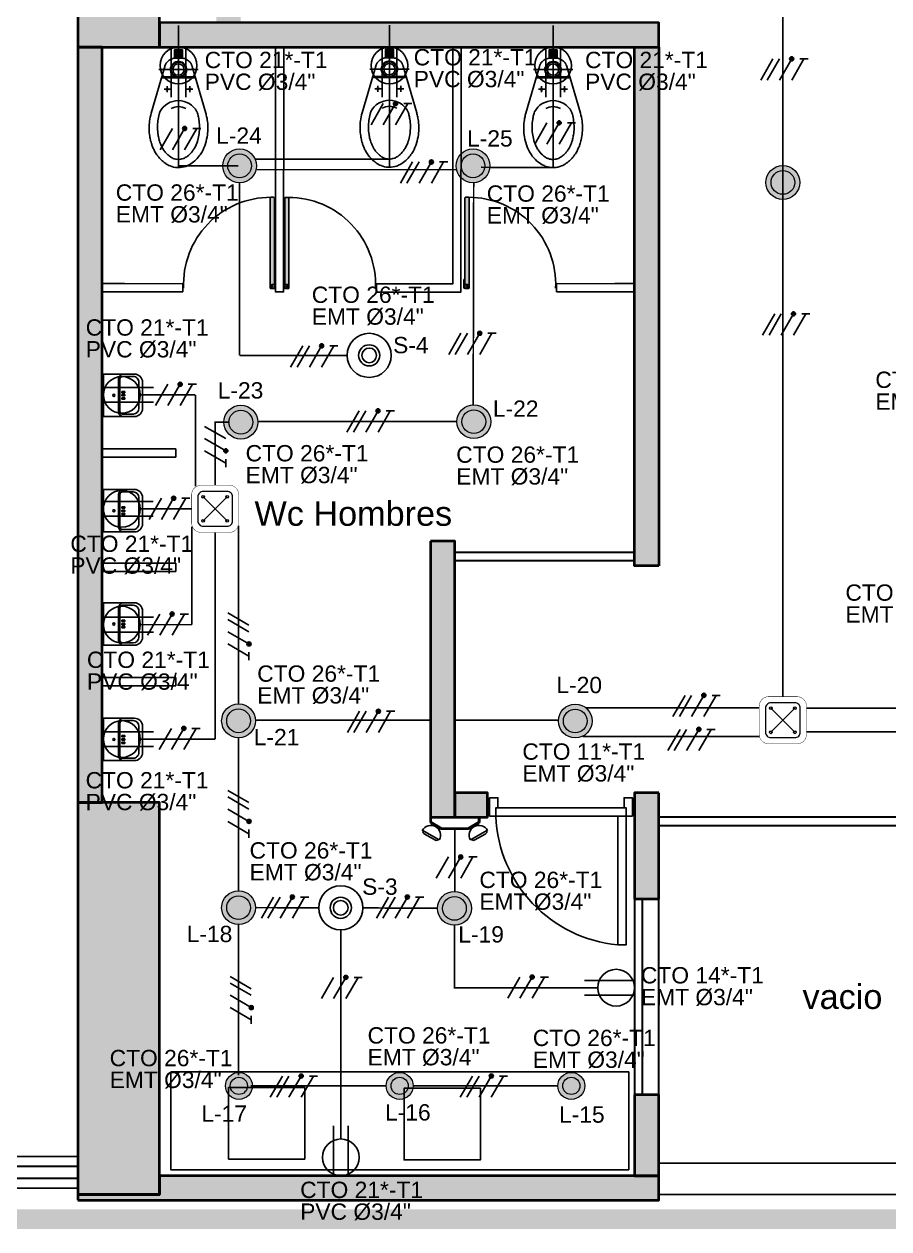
# Model space of a CAD drawing. Header units: metres. Extents: x -692 to 1029, y -233 to 3386.
# Drawn here: x 834.36 to 839.66, y 2474.88 to 2482.26 of the extents above; entities that cross this region are included whole.
import ezdxf
from ezdxf.enums import TextEntityAlignment as Align
from ezdxf.lldxf.tags import DXFTag

# ---------------------------------------------------------------- set-up
doc = ezdxf.new("R2010")
doc.units = ezdxf.units.M
doc.linetypes.add('HIDDEN', pattern=[9.525, 6.35, -3.175])
doc.linetypes.add('LÍNEAS_OCULTASX2', pattern=[0.75, 0.5, -0.25])
doc.layers.get('Defpoints').update_dxf_attribs({"color": 8})
for name, color, linetype in [('-ALAMBRADO', 7, 'Continuous'), ('-CN-GYD-ILUMINACION-EM', 1, 'Continuous'), ('-CN-GYD-TEXTOS', 7, 'Continuous'), ('AMOBLAMIENTO', 252, 'Continuous'), ('BYPASS', 7, 'Continuous'), ('CAJA DE PASO', 86, 'Continuous'), ('F-2', 253, 'Continuous'), ('GG_PISO 5', 8, 'Continuous'), ('LUMINARIA DE EMERGENCIA', 1, 'Continuous'), ('LUMINARIA LED CIRCULAR', 7, 'Continuous'), ('PLO_CORONA', 251, 'Continuous'), ('SENSOR MOVIMIENTO', 3, 'Continuous'), ('T', 1, 'Continuous')]:
    doc.layers.add(name, color=color, linetype=linetype)
for name, color, linetype, lineweight in [('-CN-GYD-TUBERIA PVC', 96, 'PVC_LINE', 25), ('-CN-GYD-TUBERÍA ILUMINACION', 5, 'Continuous', 18), ('-CN-GYD-TUBERÍA TOMACORRIENTE PVC', 86, 'Continuous', 18), ('_TEXTO', 7, 'Continuous', 9), ('Estructura', 250, 'Continuous', 40), ('TEXTOS', 250, 'Continuous', 20), ('Textos 1', 7, 'Continuous', 25), ('Vidrio', 253, 'Continuous', 30)]:
    doc.layers.add(name, color=color, linetype=linetype, lineweight=lineweight)
for name, color, linetype, true_color in [('A-HATCH CONCRETO', 7, 'Continuous', 0xa8a8a8), ('HACHTCOLUMNA', 7, 'Continuous', 0x5c5c5c), ('JCA_HATCH 254', 7, 'Continuous', 0xc4c4c4)]:
    doc.layers.add(name, color=color, linetype=linetype, true_color=true_color)
doc.layers.add('DIM-25', color=253, linetype='Continuous', plot=False)
doc.layers.add('Muro', color=7, linetype='Continuous', lineweight=40, true_color=0x2e2e2e)
doc.styles.add('GYD', font='arial.ttf', dxfattribs={"height": 2.5})
doc.styles.add('ROMAN', font='ROMANS', dxfattribs={"width": 1.2})
doc.styles.get("Standard").update_dxf_attribs({"font": 'arial.ttf'})
tags = doc.linetypes.add('EMT_LINE', pattern='A,0.5,-0.2,["EMT",Standard,S=0.1,R=0,X=-0.1,Y=-0.05],-0.25', length=0.95).pattern_tags.tags
tags[6] = DXFTag(74, 10)
tags = doc.linetypes.add('PVC_LINE', pattern='A,0.5,-0.2,["PVC",Standard,S=0.1,R=0,X=-0.1,Y=-0.05],-0.25', length=0.95).pattern_tags.tags
tags[6] = DXFTag(74, 10)

# ---------------------------------------------------------------- blocks, each defined once
blk = doc.blocks.new('t')
at = {"layer": 'T'}
for p, q in [((0.0063, 0.03), (0.2042, 0.03)), ((0.0063, -0.03), (0.2042, -0.03))]:
    blk.add_line(p, q, dxfattribs=at)
blk.add_circle((0.075, 0), 0.075, dxfattribs=at)
blk = doc.blocks.new('Caja de paso')
at = {"layer": '-CN-GYD-TUBERÍA TOMACORRIENTE PVC', "const_width": 0.00173}
blk.add_lwpolyline([(-0.1111, 0.0667), (-0.1111, -0.0667, 0.414214), (-0.0667, -0.1111), (0.0667, -0.1111, 0.414214), (0.1111, -0.0667), (0.1111, 0.0667, 0.414214), (0.0667, 0.1111), (-0.0667, 0.1111, 0.414214)], format="xyb", close=True, dxfattribs=at)
at = {"layer": '-CN-GYD-TUBERÍA TOMACORRIENTE PVC'}
blk.add_lwpolyline([(-0.0566, -0.0819), (0.0566, -0.0819, 0.414214), (0.0819, -0.0566), (0.0819, 0.0566, 0.414214), (0.0566, 0.0819), (-0.0566, 0.0819, 0.414214), (-0.0819, 0.0566), (-0.0819, -0.0566, 0.414214)], format="xyb", close=True, dxfattribs=at)
at = {"layer": '-CN-GYD-TUBERÍA TOMACORRIENTE PVC', "linetype": 'LÍNEAS_OCULTASX2'}
for points in [[(-0.0566, 0.0566), (0.0566, -0.0566)], [(0.0566, 0.0566), (-0.0566, -0.0566)]]:
    blk.add_lwpolyline(points, dxfattribs=at)
at = {"layer": '-CN-GYD-TUBERÍA TOMACORRIENTE PVC'}
for centre in [(-0.0566, 0.0566), (0.0566, 0.0566), (-0.0566, -0.0566), (0.0566, -0.0566)]:
    blk.add_circle(centre, 0.00665, dxfattribs=at)
blk = doc.blocks.new('2x')
at = {"layer": '-ALAMBRADO'}
h = blk.add_hatch(color=256, dxfattribs=at)
edge = h.paths.add_edge_path()
edge.add_arc((0.075, 0.13), 0.025, 0, 360)
for p, q in [((-0.075, 0.13), (-0.225, -0.13)), ((0.075, 0.13), (-0.075, -0.13)), ((0.225, 0.13), (0.075, -0.13))]:
    blk.add_line(p, q, dxfattribs=at)
blk.add_lwpolyline([(0.275, 0.13), (0.175, 0.13)], dxfattribs=at)
blk.add_circle((0.075, 0.13), 0.025, dxfattribs=at)
blk = doc.blocks.new('*U28')
at = {"layer": '-ALAMBRADO'}
blk.add_blockref('2x', (0, 0), dxfattribs=at)
blk = doc.blocks.new('3x')
at = {"layer": '-ALAMBRADO'}
h = blk.add_hatch(color=256, dxfattribs=at)
edge = h.paths.add_edge_path()
edge.add_arc((0.078, 0.13), 0.025, 0, 360)
for p, q in [((-0.152, 0.13), (-0.302, -0.13)), ((-0.072, 0.13), (-0.222, -0.13)), ((0.078, 0.13), (-0.072, -0.13)), ((0.228, 0.13), (0.078, -0.13))]:
    blk.add_line(p, q, dxfattribs=at)
blk.add_lwpolyline([(0.278, 0.13), (0.178, 0.13)], dxfattribs=at)
blk.add_circle((0.078, 0.13), 0.025, dxfattribs=at)
blk = doc.blocks.new('*U95')
at = {"layer": '-ALAMBRADO'}
blk.add_blockref('3x', (0, 0), dxfattribs=at)
blk = doc.blocks.new('OJO DE BUEY 12W')
at = {"layer": 'JCA_HATCH 254', "transparency": 33554687}
h = blk.add_hatch(color=256, dxfattribs=at)
h.dxf.hatch_style = 1
h.paths.add_polyline_path([(-103.7, 0, 1), (103.7, 0, 1)])
h.paths.add_polyline_path([(72.7, 0, -1), (-72.7, 0, -1)], flags=16)
at = {"layer": 'LUMINARIA LED CIRCULAR', "linetype": 'EMT_LINE', "lineweight": 5, "ltscale": 10}
h = blk.add_hatch(color=256, dxfattribs=at)
h.dxf.hatch_style = 1
h.set_gradient(color1=(147, 149, 152), color2=(248, 246, 176), name='SPHERICAL')
edge = h.paths.add_edge_path()
edge.add_arc((0, 0), 72.7, 0, 360)
at = {"layer": 'LUMINARIA LED CIRCULAR', "linetype": 'Continuous', "lineweight": 5, "ltscale": 10}
for radius in [103.7, 72.7]:
    blk.add_circle((0, 0), radius, dxfattribs=at)
blk = doc.blocks.new('Sensor 360º_')
at = {"layer": 'SENSOR MOVIMIENTO'}
for radius in [0.1126, 0.054, 0.0375]:
    blk.add_circle((0, 0), radius, dxfattribs=at)
blk = doc.blocks.new('*U29')
at = {"layer": '-ALAMBRADO'}
blk.add_blockref('3x', (0, 0), dxfattribs=at)
blk = doc.blocks.new('*U35')
at = {"layer": '-CN-GYD-ILUMINACION-EM', "ltscale": 0.3}
for p, q in [((-145, 270), (-200, 170)), ((-114, 285), (-197, 136)), ((-119, 277), (-119, 277)), ((-193, 144), (-193, 144)), ((-145, -270), (-200, -170)), ((-114, -285), (-197, -136)), ((-193, -144), (-193, -144)), ((-119, -277), (-119, -277))]:
    blk.add_line(p, q, dxfattribs=at)
at = {"layer": '-CN-GYD-ILUMINACION-EM'}
for p, q in [((0, 217), (-46, 217)), ((0, -217), (0, 217)), ((-104, 116), (-104, -116)), ((-94, 114), (-94, -114)), ((0, 207), (-40, 207)), ((-40, -207), (0, -207)), ((-46, -217), (0, -217))]:
    blk.add_line(p, q, dxfattribs=at)
for points in [[(-46, 217), (-104, 116)], [(-96, 130), (-110, 138)], [(-40, 207), (-94, 114)], [(-56, 199), (-70, 208)], [(-96, -130), (-110, -138)], [(-46, -217), (-104, -116)], [(-40, -207), (-94, -114)], [(-56, -199), (-70, -208)]]:
    blk.add_lwpolyline(points, dxfattribs=at)
at = {"layer": '-CN-GYD-ILUMINACION-EM', "ltscale": 0.3}
for centre, radius, start, end in [((-156, 211), 85.5, 240.9715, 60.9715), ((-128, 260), 19.1, 60.9715, 150.9715), ((-183, 161), 19.1, 150.9715, 240.9715), ((-183, -161), 19.1, 119.0285, 209.0285), ((-156, -211), 85.5, 299.0285, 119.0285), ((-128, -260), 19.1, 209.0285, 299.0285)]:
    blk.add_arc(centre, radius, start, end, dxfattribs=at)
at = {"layer": '-CN-GYD-TEXTOS', "style": 'GYD'}
blk.add_attdef('5', (-68, -406), '', height=125, rotation=90, dxfattribs=at)
blk = doc.blocks.new('A$Cd32da91f')
at = {"layer": '-CN-GYD-TUBERÍA ILUMINACION', "linetype": 'EMT_LINE', "lineweight": 5, "ltscale": 10}
h = blk.add_hatch(color=256, dxfattribs=at)
h.dxf.hatch_style = 1
h.set_gradient(color1=(248, 215, 49), color2=(248, 215, 49), name='INVSPHERICAL')
h.paths.add_polyline_path([(0.0875, -0.0302), (0.0971, -0.032), (0.1061, -0.0355), (0.1144, -0.0406), (0.1216, -0.0472), (0.1274, -0.0549), (0.1318, -0.0636), (0.1344, -0.073), (0.1353, -0.0827), (0.1344, -0.0923), (0.1318, -0.1017), (0.1274, -0.1104), (0.1216, -0.1181), (0.1144, -0.1247), (0.1061, -0.1298), (0.0971, -0.1333), (0.0875, -0.1351), (0.0778, -0.1351), (0.0682, -0.1333), (0.0592, -0.1298), (0.0509, -0.1247), (0.0437, -0.1181), (0.0379, -0.1104), (0.0336, -0.1017), (0.0309, -0.0923), (0.03, -0.0827), (0.0309, -0.073), (0.0336, -0.0636), (0.0379, -0.0549), (0.0437, -0.0472), (0.0509, -0.0406), (0.0592, -0.0355), (0.0682, -0.032), (0.0778, -0.0302)])
at = {"transparency": 33554687}
h = blk.add_hatch(color=256, dxfattribs=at)
h.dxf.hatch_style = 1
edge = h.paths.add_edge_path()
edge.add_ellipse((0.0827, -0.0827), major_axis=(0.0514, 0.0514), ratio=1, start_angle=0, end_angle=360)
edge.add_ellipse((0.0827, -0.0827), major_axis=(0.0584, 0.0584), ratio=1, start_angle=0, end_angle=360)
edge.add_ellipse((0.0827, -0.0827), major_axis=(0.0514, 0.0514), ratio=1, start_angle=0, end_angle=360)
edge.add_ellipse((0.0827, -0.0827), major_axis=(0.0584, 0.0584), ratio=1, start_angle=0, end_angle=360)
edge.add_ellipse((0.0827, -0.0827), major_axis=(0.0514, 0.0514), ratio=1, start_angle=0, end_angle=360)
edge.add_ellipse((0.0827, -0.0827), major_axis=(0.0584, 0.0584), ratio=1, start_angle=0, end_angle=360)
h = blk.add_hatch(dxfattribs=at)
h.set_pattern_fill('ANGLE', color=256)
h.set_pattern_definition([(0, (0, 0), (0, 6.985), [5.08, -1.905]), (90, (0, 0), (-6.985, 4e-16), [5.08, -1.905])])
edge = h.paths.add_edge_path()
edge.add_ellipse((0.0827, -0.0827), major_axis=(0.0584, 0.0584), ratio=1, start_angle=0, end_angle=360)
edge = h.paths.add_edge_path(flags=16)
edge.add_ellipse((0.0827, -0.0827), major_axis=(0.0372, 0.0372), ratio=1, start_angle=0, end_angle=360)
h = blk.add_hatch(color=256, dxfattribs=at)
h.dxf.hatch_style = 1
edge = h.paths.add_edge_path()
edge.add_ellipse((0.0827, -0.0827), major_axis=(0.0584, 0.0584), ratio=1, start_angle=0, end_angle=360)
edge = h.paths.add_edge_path(flags=16)
edge.add_ellipse((0.0827, -0.0827), major_axis=(0.0372, 0.0372), ratio=1, start_angle=0, end_angle=360)
at = {"layer": '-CN-GYD-TUBERÍA ILUMINACION', "linetype": 'Continuous', "ltscale": 10}
for major_axis in [(0.0584, 0.0584), (0.0372, 0.0372)]:
    blk.add_ellipse((0.0827, -0.0827), major_axis=major_axis, ratio=1, start_param=5.497787, end_param=11.780972, dxfattribs=at)
blk = doc.blocks.new('Est etapa 3 torre')
at = {"layer": 'HACHTCOLUMNA'}
h = blk.add_hatch(color=256, dxfattribs=at)
h.paths.add_polyline_path([(1123.5504, -5959.124), (1123.0504, -5959.124), (1123.0504, -5957.624), (1123.5504, -5957.624)])
h.paths.add_polyline_path([(1116.0504, -5959.124), (1115.5504, -5959.124), (1115.5504, -5957.624), (1116.0504, -5957.624)])
h.paths.add_polyline_path([(1139.548, -5959.124), (1139.048, -5959.124), (1139.048, -5957.624), (1139.548, -5957.624)])
h.paths.add_polyline_path([(1132.0504, -5959.124), (1131.5504, -5959.124), (1131.5504, -5957.624), (1132.0504, -5957.624)])
h.paths.add_polyline_path([(1140.048, -5967.6488), (1140.048, -5968.1488), (1138.548, -5968.1488), (1138.548, -5967.6488)])
h.paths.add_polyline_path([(1124.0504, -5967.6488), (1124.0504, -5968.1488), (1122.5504, -5968.1488), (1122.5504, -5967.6488)])
h.paths.add_polyline_path([(1131.0504, -5967.6488), (1131.0504, -5968.1488), (1132.5504, -5968.1488), (1132.5504, -5967.6488)])
h.paths.add_polyline_path([(1115.0504, -5967.6488), (1115.0504, -5968.1488), (1116.5504, -5968.1488), (1116.5504, -5967.6488)])
h.paths.add_polyline_path([(1140.048, -5975.6488), (1140.048, -5976.1488), (1138.548, -5976.1488), (1138.548, -5975.6488)])
h.paths.add_polyline_path([(1124.0504, -5975.6488), (1124.0504, -5976.1488), (1122.5504, -5976.1488), (1122.5504, -5975.6488)])
h.paths.add_polyline_path([(1131.0504, -5975.6488), (1131.0504, -5976.1488), (1132.5504, -5976.1488), (1132.5504, -5975.6488)])
h.paths.add_polyline_path([(1115.0504, -5975.6488), (1115.0504, -5976.1488), (1116.5504, -5976.1488), (1116.5504, -5975.6488)])
h.paths.add_polyline_path([(1140.048, -5985.7488), (1140.048, -5986.2488), (1138.548, -5986.2488), (1138.548, -5985.7488)])
h.paths.add_polyline_path([(1124.0504, -5985.7488), (1124.0504, -5986.2488), (1122.5504, -5986.2488), (1122.5504, -5985.7488)])
h.paths.add_polyline_path([(1131.0504, -5985.7488), (1131.0504, -5986.2488), (1132.5504, -5986.2488), (1132.5504, -5985.7488)])
h.paths.add_polyline_path([(1115.0504, -5985.7488), (1115.0504, -5986.2488), (1116.5504, -5986.2488), (1116.5504, -5985.7488)])
h.paths.add_polyline_path([(1140.048, -5993.7488), (1140.048, -5994.2488), (1138.548, -5994.2488), (1138.548, -5993.7488)])
h.paths.add_polyline_path([(1124.0504, -5993.7488), (1124.0504, -5994.2488), (1122.5504, -5994.2488), (1122.5504, -5993.7488)])
h.paths.add_polyline_path([(1131.0504, -5993.7488), (1131.0504, -5994.2488), (1132.5504, -5994.2488), (1132.5504, -5993.7488)])
h.paths.add_polyline_path([(1115.0504, -5993.7488), (1115.0504, -5994.2488), (1116.5504, -5994.2488), (1116.5504, -5993.7488)])
h.paths.add_polyline_path([(1132.0504, -6003.4264), (1131.5504, -6003.4264), (1131.5504, -6004.9218), (1132.0504, -6004.9218)])
h.paths.add_polyline_path([(1138.1528, -6003.4238), (1139.6528, -6003.4238), (1139.6528, -6003.9238), (1138.1528, -6003.9238)])
h.paths.add_polyline_path([(1116.0504, -6004.9241), (1116.0504, -6003.4241), (1115.5504, -6003.4241), (1115.5504, -6004.9241)])
h.paths.add_polyline_path([(1123.5504, -6004.9241), (1123.5504, -6003.4241), (1123.0504, -6003.4241), (1123.0504, -6004.9241)])
h.paths.add_polyline_path([(1139.048, -6011.9488), (1139.048, -6009.5488), (1139.548, -6009.5488), (1139.548, -6011.9488)])
h.paths.add_polyline_path([(1131.5504, -6009.5488), (1131.5504, -6011.9488), (1132.0504, -6011.9488), (1132.0504, -6009.5488)])
h.paths.add_polyline_path([(1123.0504, -6009.5488), (1123.0504, -6011.9488), (1123.5504, -6011.9488), (1123.5504, -6009.5488)])
h.paths.add_polyline_path([(1116.0504, -6009.5488), (1116.0504, -6011.9488), (1115.5504, -6011.9488), (1115.5504, -6009.5488)])
at = {"layer": 'Estructura'}
for points in [[(1123.5504, -6004.9241), (1123.5504, -6003.4241), (1123.0504, -6003.4241), (1123.0504, -6004.9241)], [(1123.0504, -6009.5488), (1123.0504, -6011.9488), (1123.5504, -6011.9488), (1123.5504, -6009.5488)]]:
    blk.add_lwpolyline(points, close=True, dxfattribs=at)
blk = doc.blocks.new('P8P1P161')
for p, q in [((-0.13, 0), (0.13, 0)), ((-0.13, 0), (-0.13, -0.1233)), ((0.13, 0), (0.13, -0.1233)), ((-0.13, -0.1233), (-0.13, -0.19)), ((-0.1149, -0.1163), (-0.1149, -0.1829)), ((-0.1, -0.0933), (0.1, -0.0933)), ((-0.1, -0.1014), (0.1, -0.1014)), ((-0.024, -0.1304), (-0.024, -0.1136)), ((-0.024, -0.1136), (-0.016, -0.1136)), ((-0.016, -0.1304), (-0.024, -0.1304)), ((-0.016, -0.1136), (-0.016, -0.1304)), ((-0.004, -0.1136), (0.004, -0.1136)), ((-0.004, -0.1304), (-0.004, -0.1136)), ((0.004, -0.1304), (-0.004, -0.1304)), ((0.004, -0.1136), (0.004, -0.1304)), ((0.016, -0.1304), (0.016, -0.1136)), ((0.016, -0.1136), (0.024, -0.1136)), ((0.024, -0.1304), (0.016, -0.1304)), ((0.024, -0.1136), (0.024, -0.1304)), ((0.1149, -0.1163), (0.1149, -0.1829)), ((0.13, -0.1233), (0.13, -0.19)), ((-0.08, -0.2178), (0.08, -0.2178)), ((-0.08, -0.24), (0.08, -0.24))]:
    blk.add_line(p, q)
blk.add_circle((0, -0.0641), 0.00632)
for centre, radius, start, end in [((-0.1, -0.1233), 0.03, 90, 180), ((-0.1, -0.1163), 0.0149, 90, 180), ((0.1, -0.1233), 0.03, 0, 90), ((0.1, -0.1163), 0.0149, 0, 90), ((-0.08, -0.19), 0.05, 180, 270), ((-0.08, -0.1829), 0.0349, 180, 270), ((0.08, -0.1829), 0.0349, 270, 0), ((0.08, -0.19), 0.05, 270, 0)]:
    blk.add_arc(centre, radius, start, end)
at = {"style": 'ROMAN', "width": 1.2}
for tag, flags, p in [('CODIN', 3, (0.0177, -0.6472)), ('CODIN0', 1, (-0.032, -0.9754))]:
    blk.add_attdef(tag, text='', height=0.21, dxfattribs=dict(at, flags=flags)).set_placement(p, align=Align.MIDDLE)
blk = doc.blocks.new('PUERTA BAÑOS')
at = {"layer": 'AMOBLAMIENTO'}
h = blk.add_hatch(color=255, dxfattribs=at)
edge = h.paths.add_edge_path()
edge.add_line((-0.0075, 0.0025), (-0.0075, -0.6278))
edge.add_arc((-0.0125, -0.6278), 0.005, -90, 0, ccw=False)
edge.add_line((-0.0125, -0.6328), (-0.0325, -0.6328))
edge.add_arc((-0.0325, -0.6278), 0.005, 180, 270, ccw=False)
edge.add_line((-0.0375, -0.6278), (-0.0375, -0.0025))
edge.add_arc((-0.0325, -0.0025), 0.005, 90, 180, ccw=False)
edge.add_line((-0.0325, 0.0025), (-0.0075, 0.0025))
for p, q in [((0, 0), (-0.005, 0)), ((0, -0.06), (0, 0)), ((-0.03, -0.005), (-0.03, -0.02)), ((-0.005, 0), (-0.025, 0)), ((-0.025, -0.025), (-0.005, -0.025)), ((-0.005, -0.025), (-0.005, 0)), ((-0.005, 0), (-0.005, -0.06)), ((-0.005, -0.06), (0, -0.06))]:
    blk.add_line(p, q, dxfattribs=at)
blk.add_lwpolyline([(-0.0075, 0.0025), (-0.0075, -0.6278, -0.414214), (-0.0125, -0.6328), (-0.0325, -0.6328, -0.414214), (-0.0375, -0.6278), (-0.0375, -0.0025, -0.414214), (-0.0325, 0.0025)], format="xyb", close=True, dxfattribs=at)
blk.add_circle((-0.0225, -0.0125), 0.0025, dxfattribs=at)
at = {"layer": 'AMOBLAMIENTO', "ltscale": 0.1}
blk.add_arc((-0.034, -0.0259), 0.6069, 177.54831, 270.14368, dxfattribs=at)
at = {"layer": 'AMOBLAMIENTO'}
for centre, start, end in [((-0.025, -0.005), 90, 180), ((-0.025, -0.02), 180, 270)]:
    blk.add_arc(centre, 0.005, start, end, dxfattribs=at)
blk = doc.blocks.new('INODORO')
at = {"layer": 'AMOBLAMIENTO'}
blk.add_hatch(color=255, dxfattribs=at).paths.add_polyline_path([(0.025, 0.05), (-0.025, 0.05), (-0.025, 0), (0.025, 0)])
at = {"layer": 'AMOBLAMIENTO', "extrusion": (-1.55665e-06, -4.47371e-06, 1)}
for p, q in [((-0.0513, 0.24, 13.5017), (-0.0887, 0.24, 13.5017)), ((-0.07, 0.2213, 13.5017), (-0.07, 0.2587, 13.5017)), ((0.0513, 0.24, 13.5017), (0.0887, 0.24, 13.5017)), ((0.07, 0.2213, 13.5017), (0.07, 0.2587, 13.5017)), ((0.103, 0.17, 13.5017), (-0.103, 0.17, 13.5017)), ((-0.0237, 0.164, 13.5017), (-0.1013, 0.164, 13.5017)), ((0.1013, 0.164, 13.5017), (0.0237, 0.164, 13.5017))]:
    blk.add_line(p, q, dxfattribs=at)
at = {"layer": 'AMOBLAMIENTO', "extrusion": (-1.55665e-06, -4.47371e-06, 1), "flags": 128}
for points, elevation in [([(0.1671, 0.3875), (0.0841, 0.1015, -0.016701), (0.0827, 0.097, -0.022806), (0.0804, 0.0911, -0.021821), (0.0776, 0.0856, -0.034751), (0.0723, 0.0775, -0.036571), (0.0655, 0.0699, -0.043988), (0.056, 0.0621, -0.052185), (0.0431, 0.0552, -0.082496), (0.0207, 0.0501, -0.014668), (0.0166, 0.05), (-0.0166, 0.05, -0.083909), (-0.0396, 0.0539, -0.098699), (-0.0632, 0.0678, -0.082496), (-0.0776, 0.0856, -0.052185), (-0.0834, 0.099, -0.009147), (-0.0841, 0.1015), (-0.1671, 0.3875, -0.038438), (-0.1773, 0.4362, -0.03221), (-0.18, 0.4779, -0.004356), (-0.18, 0.4836, -0.034754), (-0.176, 0.5285, -0.021818), (-0.1704, 0.5562, -0.013779), (-0.1656, 0.5734, -0.009024), (-0.1628, 0.582, -0.022804), (-0.1543, 0.6032, -0.021821), (-0.1445, 0.6227, -0.031515), (-0.1273, 0.6491, -0.003233), (-0.1258, 0.6511, -0.036571), (-0.1069, 0.6723, -0.043988), (-0.0805, 0.6939, -0.02205), (-0.0659, 0.7029, -0.030103), (-0.0513, 0.7099, -0.082496), (-0.0079, 0.7198, -0.014666), (0, 0.72, -0.083908), (0.0445, 0.7125, -0.043384), (0.0659, 0.7029, -0.055079), (0.1007, 0.6781, -0.050815), (0.1273, 0.6491, -0.03155), (0.1445, 0.6226, -0.052186), (0.1652, 0.5748, -0.001468), (0.1656, 0.5734, -0.042516), (0.1773, 0.5196, -0.03221), (0.18, 0.4779, -0.004357), (0.18, 0.4723, -0.034752), (0.176, 0.4274, -0.02182), (0.1704, 0.3996, -0.009707), (0.1671, 0.3875)], 13.5018), ([(0, 0.6701, 0.014666), (-0.005, 0.6699, 0.082496), (-0.0324, 0.6637, 0.044795), (-0.046, 0.6567, 0.007375), (-0.0496, 0.6542, 0.043988), (-0.0699, 0.6377, 0.036571), (-0.0844, 0.6214, 0.018877), (-0.0909, 0.6122, 0.015864), (-0.0979, 0.6006, 0.021821), (-0.1063, 0.584, 0.022804), (-0.1136, 0.5659, 0.01791), (-0.1181, 0.5512, 0.004894), (-0.1196, 0.5455, 0.021818), (-0.1248, 0.5196, 0.034754), (-0.1285, 0.4778, 0.004356), (-0.1285, 0.4725, 0.03221), (-0.126, 0.4336, 0.03362), (-0.1181, 0.3937, 0.010353), (-0.1156, 0.3852, 0.008488), (-0.1133, 0.3783)], 13.5017), ([(0.1134, 0.3783, 0.000935), (0.1136, 0.3791, 0.017908), (0.1181, 0.3937, 0.004894), (0.1196, 0.3995, 0.02182), (0.1249, 0.4253, 0.034752), (0.1285, 0.4672, 0.004357), (0.1286, 0.4725, 0.03221), (0.1261, 0.5114, 0.033619), (0.1181, 0.5512, 0.010353), (0.1157, 0.5597, 0.052186), (0.098, 0.6006, 0.015899), (0.0909, 0.6122, 0.066511), (0.0652, 0.6422, 0.040373), (0.046, 0.6567, 0.058094), (0.0282, 0.6653, 0.083908), (0, 0.6701)], 13.5017)]:
    blk.add_lwpolyline(points, format="xyb", dxfattribs=dict(at, elevation=elevation))
at = {"layer": 'AMOBLAMIENTO', "linetype": 'HIDDEN', "ltscale": 0.25, "extrusion": (-1.55665e-06, -4.47371e-06, 1), "elevation": 13.5017}
for points in [[(0, -0.1499), (0, 0.7201)], [(-0.12, 0.1201), (0.12, 0.1201)]]:
    blk.add_lwpolyline(points, dxfattribs=at)
at = {"layer": 'AMOBLAMIENTO', "extrusion": (-1.55665e-06, -4.47371e-06, 1), "elevation": 13.5017}
blk.add_lwpolyline([(0.025, 0.0501), (-0.025, 0.0501), (-0.025, 0.0001), (0.025, 0.0001)], close=True, dxfattribs=at)
at = {"layer": 'AMOBLAMIENTO', "extrusion": (-1.55665e-06, -4.47371e-06, 1)}
for major_axis, start_param, end_param in [((0.1211, -0.0421), 3.962815, 6.131668), ((0.0863, -0.03), 4.528683, 5.5658)]:
    blk.add_ellipse((0, 0.4382, 13.5017), major_axis=major_axis, ratio=1, start_param=start_param, end_param=end_param, dxfattribs=at)
for centre, major_axis in [((-0.07, 0.24, 13.5017), (0.00567, -0.00197)), ((0.07, 0.24, 13.5017), (0.00567, -0.00197)), ((0, 0.12, 13.5017), (0.0472, -0.0164)), ((0, 0.12, 13.5017), (0.0425, -0.0148)), ((0, 0.12, 13.5017), (0.0331, -0.0115))]:
    blk.add_ellipse(centre, major_axis=major_axis, ratio=1, dxfattribs=at)
blk = doc.blocks.new('A$Ca93938d3')
at = {"layer": 'A-HATCH CONCRETO', "ltscale": 0.03}
h = blk.add_hatch(color=256, dxfattribs=at)
h.dxf.hatch_style = 1
h.paths.add_polyline_path([(11.7936, 8.6748), (11.7936, 8.5248), (12.1418, 8.5248), (12.1418, 8.6748)])
h.paths.add_polyline_path([(12.1418, 8.6748), (12.2918, 8.6748), (12.2918, 7.3238), (12.1418, 7.3238)])
h.paths.add_polyline_path([(14.8533, 7.1738), (14.8533, 7.3238), (11.7936, 7.3242), (11.7936, 7.1741)])
h.paths.add_polyline_path([(11.4436, 2.5501), (11.4436, 7.1748), (11.2936, 7.1748), (11.2936, 2.9155), (11.2936, 2.5501)])
h.paths.add_polyline_path([(14.8532, 3.9994), (14.7032, 3.9994), (14.7032, 7.1738), (14.8532, 7.1738)])
h.paths.add_polyline_path([(13.453, 4.1494), (13.4532, 2.4598), (13.8032, 2.4599), (13.8032, 2.6102), (13.6041, 2.6099), (13.603, 4.1494)])
h.paths.add_polyline_path([(14.8532, 2.6101), (14.7032, 2.6101), (14.7032, 1.9603), (14.8532, 1.9603)])
h.paths.add_polyline_path([(14.7032, 2.4598), (14.7032, 2.46), (14.7032, 2.6101), (14.7032, 2.6098)], flags=16)
h.paths.add_polyline_path([(11.2936, 0.1154), (14.8533, 0.1154), (14.8533, 0.2654), (11.7936, 0.2654), (11.7936, 0.15), (11.2936, 0.15)])
h.paths.add_polyline_path([(14.7032, 0.7603), (14.7032, 0.2654), (14.8533, 0.2654), (14.8533, 0.7603)])
h.paths.add_polyline_path([(18.169, 2.6101), (18.169, 2.4601), (17.6025, 2.4601), (17.6025, 0.0954), (17.4525, 0.0954), (17.4525, 2.6101)])
h.paths.add_polyline_path([(20.7214, 2.6101), (20.7214, 2.4601), (20.2936, 2.4601), (20.2936, 2.55), (19.7936, 2.55), (19.7936, 2.4601), (19.369, 2.4601), (19.369, 2.6101)])
h.paths.add_polyline_path([(17.6025, 0.0954), (24.6451, 0.0954), (24.6451, 0.2481), (17.6025, 0.2481)])
h.paths.add_polyline_path([(22.9205, 2.61), (22.9205, 2.46), (21.9214, 2.46), (21.9214, 2.61)])
h.paths.add_polyline_path([(22.3459, 0.2481), (22.496, 0.2481), (22.496, 2.46), (22.346, 2.46), (22.346, 2.462), (22.3459, 0.2481), (22.3459, 0.2481)])
h.paths.add_polyline_path([(24.1205, 2.61), (24.1205, 2.46), (24.6451, 2.46), (24.6451, 0.0954), (24.7952, 0.0954), (24.7952, 2.61)])
h.paths.add_polyline_path([(27.7912, 0.25), (31.5924, 0.25), (31.5924, 0.1), (27.7912, 0.0999)])
h.paths.add_polyline_path([(27.2411, 0.1), (27.2411, 2.55), (27.2912, 2.55), (27.2912, 0.15), (27.7912, 0.15), (27.7912, 0.1)])
h.paths.add_polyline_path([(31.0265, 1.7536), (31.0265, 0.25), (30.8764, 0.25), (30.8764, 1.7536)])
h.paths.add_polyline_path([(31.0265, 1.7536), (31.4423, 1.7537), (31.4423, 1.6036), (31.0265, 1.6036)])
h.paths.add_polyline_path([(31.5924, 1.7537), (31.5924, 0.25), (31.4424, 0.25), (31.4423, 1.7537)])
h.paths.add_polyline_path([(28.2906, 4.069), (31.4423, 4.0695), (31.4423, 3.9195), (28.2906, 3.919)])
h.paths.add_polyline_path([(28.8996, 5.0092), (28.8996, 4.0695), (29.0497, 4.0695), (29.0497, 5.0092)])
h.paths.add_polyline_path([(27.2397, 6.1716), (27.2411, 2.55), (27.3912, 2.55), (27.3898, 6.1716)])
h.paths.add_polyline_path([(27.3906, 4.0694), (27.3906, 4.0694), (27.3906, 3.9194), (27.3906, 3.9193)], flags=17)
h.paths.add_polyline_path([(28.8996, 6.1616), (31.4423, 6.1616), (31.4423, 6.0116), (28.8996, 6.0115)])
h.paths.add_polyline_path([(31.5924, 6.1616), (31.5924, 4.9583), (31.4424, 4.9583), (31.4423, 6.1616)])
h.paths.add_polyline_path([(28.8996, 9.9285), (28.8996, 8.3691), (29.0497, 8.3691), (29.0496, 9.9285)])
h.paths.add_polyline_path([(30.9949, 9.9263), (28.8996, 9.9301), (28.8996, 10.0802), (30.9957, 10.0761)])
h.paths.add_polyline_path([(31.2123, 11.5245), (22.7445, 11.5245), (22.7445, 11.3745), (31.2123, 11.3745)])
h.paths.add_polyline_path([(22.7445, 8.6738), (22.7449, 11.3745), (22.8949, 11.3745), (22.8945, 8.6738)])
at = {"layer": 'AMOBLAMIENTO'}
for points in [[(12.5552, 7.1738), (12.5542, 5.6759), (12.5041, 5.6759), (12.5041, 5.7259), (12.5041, 5.7259), (12.5051, 7.1738)], [(13.6417, 7.1738), (13.6407, 5.6753), (13.1224, 5.6753), (13.1224, 5.7253), (13.5906, 5.7253), (13.5916, 7.1738)], [(11.936, 5.6759), (11.4436, 5.6769), (11.4436, 5.7269), (11.5791, 5.7269), (11.5791, 5.7269), (11.936, 5.7259)], [(14.2262, 5.6759), (14.7032, 5.6769), (14.7032, 5.7269), (14.5831, 5.7269), (14.5831, 5.7269), (14.2262, 5.7259)], [(11.8935, 4.7147), (11.8935, 4.6647), (11.4435, 4.6647), (11.4435, 4.7147)], [(11.8935, 4.0147), (11.8935, 3.9647), (11.4435, 3.9647), (11.4435, 4.0147)], [(11.8935, 3.2647), (11.8935, 3.3147), (11.4435, 3.3147), (11.4435, 3.2647)], [(14.6679, 0.3011), (11.8637, 0.3011), (11.8637, 0.9011), (14.6679, 0.9011)], [(12.6837, 0.8059), (12.6837, 0.368), (12.2166, 0.368), (12.2166, 0.8059)], [(13.7595, 0.8007), (13.7595, 0.3629), (13.2924, 0.3629), (13.2924, 0.8007)]]:
    blk.add_lwpolyline(points, close=True, dxfattribs=at)
at = {"layer": 'Defpoints', "ltscale": 5, "const_width": 0.1199}
blk.add_lwpolyline([(0, 54.475), (31.5924, 54.475), (31.5924, 0), (0, 0)], close=True, dxfattribs=at)
at = {"layer": 'DIM-25'}
blk.add_lwpolyline([(14.6018, 2.4669), (14.6525, 2.4669), (14.6525, 1.6794), (14.6018, 1.6794)], close=True, dxfattribs=at)
blk.add_arc((14.6769, 2.4996), 0.8236, 182.27406, 264.77034, dxfattribs=at)
at = {"layer": 'F-2'}
for points in [[(13.8032, 2.4796), (13.8159, 2.4796), (13.8159, 2.5667), (13.8032, 2.5667)], [(13.8666, 2.5176), (13.8666, 2.5794), (13.8159, 2.5794), (13.8159, 2.4669), (13.8539, 2.4669), (13.8539, 2.5176), (13.8666, 2.5176)], [(14.6398, 2.5176), (14.6398, 2.5794), (14.6905, 2.5794), (14.6905, 2.4669), (14.6525, 2.4669), (14.6525, 2.5176), (14.6398, 2.5176)], [(14.7032, 2.5667), (14.6905, 2.5667), (14.6905, 2.4796), (14.7032, 2.4796)]]:
    blk.add_lwpolyline(points, dxfattribs=at)
for points in [[(14.6525, 2.5176), (14.6525, 2.4669), (13.8539, 2.4669), (13.8539, 2.5176)], [(11.2936, 0.1904), (11.2936, 0.3833), (4.2933, 0.3833), (4.2933, 0.1904)], [(17.4525, 0.15), (17.4525, 0.3429), (14.8533, 0.3429), (14.8533, 0.15)]]:
    blk.add_lwpolyline(points, close=True, dxfattribs=at)
at = {"layer": 'Muro'}
for points in [[(14.8533, 7.1738), (14.8533, 7.3238), (11.7936, 7.3242), (11.7936, 7.1741)], [(11.4436, 2.5501), (11.4436, 7.1748), (11.2936, 7.1748), (11.2936, 2.9155), (11.2936, 2.9155), (11.2936, 2.9155), (11.2936, 2.5501), (11.2936, 2.5501)], [(14.8532, 3.9994), (14.7032, 3.9994), (14.7032, 7.1738), (14.8532, 7.1738)], [(13.453, 4.1494), (13.4532, 2.4598), (13.6032, 2.4598), (13.603, 4.1494)], [(13.6032, 2.4598), (13.8032, 2.46), (13.8032, 2.6101), (13.6032, 2.6099)], [(14.8532, 2.6101), (14.7032, 2.6101), (14.7032, 1.9603), (14.8532, 1.9603)], [(14.7032, 0.7603), (14.7032, 0.2654), (14.8533, 0.2654), (14.8533, 0.7603)], [(11.2936, 0.1154), (14.8533, 0.1154), (14.8533, 0.2654), (11.7936, 0.2654), (11.7936, 0.15), (11.2936, 0.15)]]:
    blk.add_lwpolyline(points, close=True, dxfattribs=at)
at = {"layer": 'Vidrio'}
for points in [[(14.7032, 4.0312), (14.7032, 4.0812), (13.603, 4.0812), (13.603, 4.0312)], [(17.4525, 2.41), (17.4525, 2.46), (14.8533, 2.46), (14.8533, 2.41)], [(14.8533, 1.9603), (14.7032, 1.9603), (14.7032, 0.7603), (14.8533, 0.7603)], [(14.7532, 1.9603), (14.7032, 1.9603), (14.7032, 0.7603), (14.7532, 0.7603)], [(4.2933, 0.3243), (11.2936, 0.3243), (11.2936, 0.2494), (4.2933, 0.2494)]]:
    blk.add_lwpolyline(points, close=True, dxfattribs=at)
at = {"layer": 'AMOBLAMIENTO', "extrusion": (0, 0, -1), "zscale": -1, "rotation": 180.0000163624754}
for p in [(-11.9102, 7.1569, 13.5017), (-13.2023, 7.1589, 13.5017)]:
    blk.add_blockref('INODORO', p, dxfattribs=at)
at = {"layer": 'AMOBLAMIENTO', "extrusion": (0, 0, -1), "xscale": -1, "zscale": -1, "rotation": 179.9999836375244}
blk.add_blockref('INODORO', (-14.2048, 7.1568, 13.5017), dxfattribs=at)
at = {"layer": 'AMOBLAMIENTO', "linetype": 'HIDDEN', "ltscale": 0.0003, "yscale": 0.8784798838123716, "zscale": 0.8784798838123716}
for p, xscale, rotation in [((12.5041, 5.6991), -0.8784798838123716, 179.9996933002925), ((12.5542, 5.6986), 0.8784798838123716, 180.0003066997074), ((13.6581, 5.6991), 0.8784798838123716, 180.0003066997074)]:
    blk.add_blockref('PUERTA BAÑOS', p, dxfattribs=dict(at, xscale=xscale, rotation=rotation))
at = {"layer": 'Muro'}
blk.add_blockref('Est etapa 3 torre', (-1111.7568, 6012.0988), dxfattribs=at)
at = {"layer": 'PLO_CORONA', "extrusion": (0, 0, -1), "xscale": -1, "zscale": -1}
for p, rotation in [((-11.4502, 5.0429), 269.9999834825436), ((-11.4502, 5.0429), 269.9999834825435), ((-11.4502, 3.6429), 269.9999834825435)]:
    blk.add_blockref('P8P1P161', p, dxfattribs=dict(at, rotation=rotation))
at = {"layer": 'PLO_CORONA', "extrusion": (0, 0, -1), "zscale": -1}
for p, rotation in [((-11.4502, 4.3364), 270.0000165174564), ((-11.4502, 4.3364), 270.0000165174565), ((-11.4502, 2.9364), 270.0000165174564)]:
    blk.add_blockref('P8P1P161', p, dxfattribs=dict(at, rotation=rotation))
at = {"layer": 'Textos 1', "color": 8, "linetype": 'Continuous', "ltscale": 0.3}
for s, p in [('Wc Hombres', (12.3758, 4.2441)), ('vacio', (15.7328, 1.2866))]:
    blk.add_text(s, height=0.15, dxfattribs=at).set_placement(p)

msp = doc.modelspace()

# ---------------------------------------------------------------- linework, layer by layer
at = {"layer": '-CN-GYD-TUBERIA PVC', "linetype": 'PVC_LINE', "ltscale": 10, "const_width": 0.01}
for points in [[(835.3094, 2481.3886), (835.3094, 2481.89)], [(835.0744, 2479.9862), (835.4135, 2479.9862)], [(835.3915, 2478.58), (835.0744, 2478.58)], [(835.0744, 2477.8799), (835.5345, 2477.8799)]]:
    msp.add_lwpolyline(points, dxfattribs=at)
for points, elevation in [([(836.6014, 2481.4299), (836.6014, 2481.89)], 0), ([(837.6039, 2481.3779), (837.6039, 2481.89)], 0.0001), ([(835.074, 2479.2889), (835.3915, 2479.2889)], 0.0019)]:
    msp.add_lwpolyline(points, dxfattribs=dict(at, elevation=elevation))
at = {"layer": '-CN-GYD-TUBERÍA ILUMINACION', "linetype": 'EMT_LINE', "ltscale": 10, "const_width": 0.01}
for points in [[(839.0116, 2482.6645), (839.0116, 2478.1409)], [(835.6755, 2481.3886), (835.3094, 2481.3886)], [(835.6834, 2481.2842), (835.6834, 2480.2284)], [(837.1177, 2481.2849), (837.1147, 2479.9262)], [(835.4132, 2479.9862), (835.4132, 2479.4257)], [(837.0142, 2479.8237), (835.7983, 2479.8237)], [(835.3915, 2479.1797), (835.3915, 2478.58)], [(835.6776, 2478.0951), (835.6776, 2479.185)], [(835.5345, 2477.8799), (835.5345, 2479.145)], [(837.8057, 2478.0702), (838.8665, 2478.0702)], [(839.1569, 2478.0696), (841.9196, 2478.0696)], [(835.7822, 2477.9954), (836.8523, 2477.9954)], [(837.0023, 2477.9954), (837.6362, 2477.9954)], [(839.1563, 2477.9235), (841.9192, 2477.9235)], [(835.6776, 2476.9513), (835.6776, 2477.8869)], [(838.8691, 2477.8949), (837.7852, 2477.8954)], [(837.0026, 2477.3278), (837.0026, 2476.9469)], [(835.7813, 2476.8476), (836.1683, 2476.8471)], [(835.6776, 2476.7438), (835.6776, 2475.8203)], [(836.3033, 2476.7116), (836.304, 2475.4315)], [(835.7524, 2475.7569), (836.5814, 2475.7569)], [(836.7472, 2475.7569), (837.6328, 2475.7569)]]:
    msp.add_lwpolyline(points, dxfattribs=at)
for points, elevation in [([(836.6014, 2481.4299), (835.7795, 2481.4299)], 0), ([(837.6039, 2481.3779), (837.1623, 2481.3796)], 0), ([(836.3425, 2480.2284), (835.6834, 2480.2284)], 0), ([(835.6222, 2479.8196), (835.5345, 2479.8196), (835.5345, 2479.4349)], -0.0015), ([(836.4386, 2476.8461), (836.8959, 2476.8437)], 0), ([(836.9997, 2476.7394), (836.9997, 2476.3577), (837.8774, 2476.3577)], 0)]:
    msp.add_lwpolyline(points, dxfattribs=dict(at, elevation=elevation))
at = {"layer": '-CN-GYD-TUBERÍA ILUMINACION', "linetype": 'EMT_LINE', "ltscale": 10}
msp.add_lwpolyline([(837.0091, 2481.3651, 0.01, 0.01, 0), (835.7909, 2481.3651, 0, 0, 0)], format="xyseb", dxfattribs=at)
at = {"layer": 'GG_PISO 5'}
for centre in [(835.8835, 2480.6511), (835.9732, 2480.6506), (837.077, 2480.6511)]:
    msp.add_circle(centre, 0.0022, dxfattribs=at)
at = {"layer": 'GG_PISO 5', "extrusion": (1.55665e-06, -4.47371e-06, -1)}
for centre, major_axis in [((835.3094, 2481.9779, 0), (0.0472, 0.0164)), ((835.3094, 2481.9779, 0), (0.0425, 0.0148)), ((835.3094, 2481.9779, 0), (0.0331, 0.0115)), ((836.6014, 2481.9799, 0), (0.0472, 0.0164)), ((836.6014, 2481.9799, 0), (0.0425, 0.0148)), ((836.6014, 2481.9799, 0), (0.0331, 0.0115)), ((835.2394, 2481.8579, 0), (0.00567, 0.00197)), ((835.3794, 2481.8579, 0), (0.00567, 0.00197)), ((836.5314, 2481.8599, 0), (0.00567, 0.00197)), ((836.6714, 2481.8599, 0), (0.00567, 0.00197))]:
    msp.add_ellipse(centre, major_axis=major_axis, ratio=1, dxfattribs=at)
at = {"layer": 'GG_PISO 5', "extrusion": (1.55665e-06, 4.47371e-06, 1)}
for centre, major_axis in [((837.6039, 2481.9779, 0), (-0.0472, 0.0164)), ((837.6039, 2481.9779, 0), (-0.0425, 0.0148)), ((837.6039, 2481.9779, 0), (-0.0331, 0.0115)), ((837.5339, 2481.8579, 0), (-0.00567, 0.00197)), ((837.6739, 2481.8579, 0), (-0.00567, 0.00197))]:
    msp.add_ellipse(centre, major_axis=major_axis, ratio=1, dxfattribs=at)
at = {"layer": 'GG_PISO 5', "extrusion": (1.55665e-06, -4.47371e-06, -1)}
for centre, major_axis, start_param, end_param in [((835.3094, 2481.6597, 0), (0.1211, 0.0421), 3.962815, 6.131668), ((836.6014, 2481.6617, 0), (0.1211, 0.0421), 3.962815, 6.131668), ((835.3094, 2481.6597, 0), (0.0863, 0.03), 4.528683, 5.5658), ((836.6014, 2481.6617, 0), (0.0863, 0.03), 4.528683, 5.5658)]:
    msp.add_ellipse(centre, major_axis=major_axis, ratio=1, start_param=start_param, end_param=end_param, dxfattribs=at)
at = {"layer": 'GG_PISO 5', "extrusion": (1.55665e-06, 4.47371e-06, 1)}
for major_axis, start_param, end_param in [((-0.1211, 0.0421), 3.962815, 6.131668), ((-0.0863, 0.03), 4.528683, 5.5658)]:
    msp.add_ellipse((837.6039, 2481.6596, 0), major_axis=major_axis, ratio=1, start_param=start_param, end_param=end_param, dxfattribs=at)

# ---------------------------------------------------------------- block references
msp.add_blockref('A$Ca93938d3', (823.3992, 2474.941))
at = {"layer": '_TEXTO', "linetype": 'Continuous', "ltscale": 10, "xscale": 0.5, "yscale": 0.5}
for name, p, zscale in [('*U95', (839.0266, 2481.9789), 0.5), ('*U28', (836.6014, 2481.7048, 0), 0.5), ('*U28', (835.3094, 2481.5521), 0.5), ('*U28', (837.6039, 2481.5867, 0.0037), 0.5), ('*U95', (836.8195, 2481.3472), 0.5), ('*U95', (839.0378, 2480.4175), 0.5), ('*U95', (837.1156, 2480.2989), 0.5), ('*U29', (836.1471, 2480.2218, 0), 320), ('*U28', (835.2821, 2479.9862), 0.5), ('*U95', (836.4926, 2479.8237), 0.5), ('*U28', (835.2422, 2479.2889, 0.0019), 0.5), ('*U28', (835.2329, 2478.58), 0.5), ('*U95', (838.4887, 2478.0822), 0.5), ('*U95', (836.4947, 2477.9847), 0.5), ('*U28', (835.3045, 2477.8799), 0.5), ('*U95', (838.4577, 2477.874), 0.5), ('*U28', (837.0007, 2477.0927, 0), 0.5), ('*U29', (835.9681, 2476.8473), 320), ('*U29', (836.6724, 2476.8473), 320), ('*U28', (836.2971, 2476.3555, 0), 0.5), ('*U28', (837.4385, 2476.3577, 0), 0.5), ('*U29', (836.022, 2475.7518), 320), ('*U29', (837.1867, 2475.7518), 320)]:
    msp.add_blockref(name, p, dxfattribs=dict(at, zscale=zscale))
at = {"layer": '_TEXTO', "linetype": 'Continuous', "ltscale": 10, "xscale": 0.5, "yscale": 0.5, "rotation": 270}
for name, p, zscale in [('*U28', (835.5345, 2479.6813, -0.0015), 0.5), ('*U29', (835.6761, 2478.5009), 320), ('*U29', (835.6761, 2477.4144), 320), ('*U95', (835.6902, 2476.275), 0.5)]:
    msp.add_blockref(name, p, dxfattribs=dict(at, zscale=zscale))
at = {"layer": 'BYPASS'}
for p in [(835.5968, 2475.8393), (836.5813, 2475.8393), (837.6328, 2475.8393)]:
    msp.add_blockref('A$Cd32da91f', p, dxfattribs=at)
at = {"layer": 'CAJA DE PASO', "linetype": 'Continuous', "ltscale": 10, "xscale": 1.3, "yscale": 1.3, "zscale": 45.18280937220077}
for p in [(835.5345, 2479.2889, 0.0019), (839.0116, 2477.9948)]:
    msp.add_blockref('Caja de paso', p, dxfattribs=at)
at = {"layer": 'LUMINARIA DE EMERGENCIA', "linetype": 'Continuous', "ltscale": 10, "xscale": 0.0007, "yscale": 0.0007, "zscale": 0.0007, "rotation": 89.99999999999999}
msp.add_blockref('*U35', (837.0024, 2477.4008), dxfattribs=at)
at = {"layer": 'LUMINARIA LED CIRCULAR', "xscale": 0.001, "yscale": 0.001, "zscale": 0.578415361173768}
for p in [(835.6838, 2481.3886), (837.1136, 2481.3886), (839.0116, 2481.2869), (835.6911, 2479.8196, -0.0015), (837.1185, 2479.8225), (835.6776, 2477.9914), (837.7399, 2477.9902), (835.6776, 2476.8475), (836.9997, 2476.8432, 0)]:
    msp.add_blockref('OJO DE BUEY 12W', p, dxfattribs=at)
at = {"layer": 'SENSOR MOVIMIENTO', "xscale": 1.2, "yscale": 1.2}
for p in [(836.4776, 2480.2284, 0), (836.3034, 2476.8468, 0)]:
    msp.add_blockref('Sensor 360º_', p, dxfattribs=at)
at = {"layer": 'T', "xscale": 1.5, "yscale": 1.5, "zscale": 1.5}
for p, rotation in [((835.3094, 2482.115, 0), 270), ((836.6014, 2482.115), 270), ((837.6039, 2482.115, 0), 270), ((838.1024, 2476.3577), 180), ((836.304, 2475.2065), 90)]:
    msp.add_blockref('t', p, dxfattribs=dict(at, rotation=rotation))
for p in [(834.8494, 2479.9862), (834.849, 2479.2889, 0.0019), (834.8494, 2478.58), (834.8494, 2477.8799)]:
    msp.add_blockref('t', p, dxfattribs=at)

# ---------------------------------------------------------------- texts
at = {"layer": 'TEXTOS', "char_height": 0.1, "attachment_point": 1}
for s, insert, width in [('\\A1;\\pxsm0.8;CTO 21*-T1\\PPVC Ø3/4"         ', (835.4698, 2482.0867), 0.730553), ('\\A1;\\pxsm0.8;CTO 21*-T1\\PPVC Ø3/4"         ', (836.7502, 2482.1033), 0.728353), ('\\A1;\\pxsm0.8;CTO 21*-T1\\PPVC Ø3/4"         ', (837.7997, 2482.0867), 0.784664), ('\\A1;\\pxsm0.8;CTO 26*-T1\\PEMT Ø3/4"       ', (834.9254, 2481.2752), 0.728353), ('\\A1;\\pxsm0.8;CTO 26*-T1\\PEMT Ø3/4"       ', (837.1978, 2481.269), 0.728353), ('\\A1;\\pxsm0.8;CTO 26*-T1\\PEMT Ø3/4"       ', (836.1259, 2480.6495), 0.765242), ('\\A1;\\pxsm0.8;CTO 21*-T1\\PPVC Ø3/4"         ', (834.7412, 2480.4492), 0.79258), ('\\A1;\\pxsm0.8;CTO 11*-T1\\PEMT Ø3/4"       ', (839.5779, 2480.1291), 0.728353), ('\\A1;\\pxsm0.8;CTO 26*-T1\\PEMT Ø3/4"       ', (835.7205, 2479.6794), 0.728353), ('\\A1;\\pxsm0.8;CTO 26*-T1\\PEMT Ø3/4"       ', (837.0107, 2479.6709), 0.758187), ('\\A1;\\pxsm0.8;CTO 21*-T1\\PPVC Ø3/4"         ', (834.6469, 2479.1252), 0.735044), ('\\A1;\\pxsm0.8;CTO 11*-T1\\PEMT Ø3/4"       ', (839.3949, 2478.8263), 0.728353), ('\\A1;\\pxsm0.8;CTO 21*-T1\\PPVC Ø3/4"         ', (834.7485, 2478.415), 0.74658), ('\\A1;\\pxsm0.8;CTO 26*-T1\\PEMT Ø3/4"       ', (835.7916, 2478.3304), 0.768877), ('\\A1;\\pxsm0.8;CTO 11*-T1\\PEMT Ø3/4"       ', (837.4157, 2477.8531), 0.728353), ('\\A1;\\pxsm0.8;CTO 21*-T1\\PPVC Ø3/4"         ', (834.7404, 2477.6776), 0.74658), ('\\A1;\\pxsm0.8;CTO 26*-T1\\PEMT Ø3/4"       ', (835.7447, 2477.2481), 0.728353), ('\\A1;\\pxsm0.8;CTO 26*-T1\\PEMT Ø3/4"       ', (837.1525, 2477.0678), 0.73326), ('\\A1;\\pxsm0.8;CTO 14*-T1\\PEMT Ø3/4"       ', (838.1421, 2476.4836), 0.728353), ('\\A1;\\pxsm0.8;CTO 26*-T1\\PEMT Ø3/4"       ', (836.4676, 2476.1157), 0.728353), ('\\A1;\\pxsm0.8;CTO 26*-T1\\PEMT Ø3/4"       ', (837.4799, 2476.1004), 0.728353), ('\\A1;\\pxsm0.8;CTO 26*-T1\\PEMT Ø3/4"       ', (834.8877, 2475.977), 0.728353), ('\\A1;\\pxsm0.8;CTO 21*-T1\\PPVC Ø3/4"         ', (836.0548, 2475.1701), 0.758755)]:
    msp.add_mtext(s, dxfattribs=dict(at, insert=insert, width=width))
for s, width, heights, insert in [('\\pxqc;L-24', 0.27392, [0], (835.5429, 2481.6236)), ('\\pxqc;L-25', 0.27392, [0], (837.0797, 2481.6066)), ('\\pxqc;S-4', 0.773487, [0], (836.346, 2480.3413)), ('\\pxqc;L-23', 0.27392, [0], (835.5524, 2480.0643)), ('\\pxqc;L-22', 0.27392, [0], (837.238, 2479.9522)), ('\\pxqc;L-20', 0.27392, [0.1021], (837.6272, 2478.2607)), ('\\pxqc;L-21', 0.27392, [0], (835.7732, 2477.9415)), ('\\pxqc;S-3', 0.773487, [0], (836.1562, 2477.0263)), ('\\pxqc;L-18', 0.27392, [0], (835.3624, 2476.7368)), ('\\pxqc;L-19', 0.27392, [0.1021], (837.0262, 2476.7342)), ('\\pxqc;L-17', 0.27392, [0], (835.4523, 2475.6366)), ('\\pxqc;L-16', 0.27392, [0], (836.5773, 2475.6445)), ('\\pxqc;L-15', 0.773487, [0], (837.3934, 2475.6311))]:
    msp.add_mtext_dynamic_manual_height_columns(s, width=width, gutter_width=0.325, heights=heights, dxfattribs=dict(at, insert=insert))

doc.saveas('drawing.dxf')
